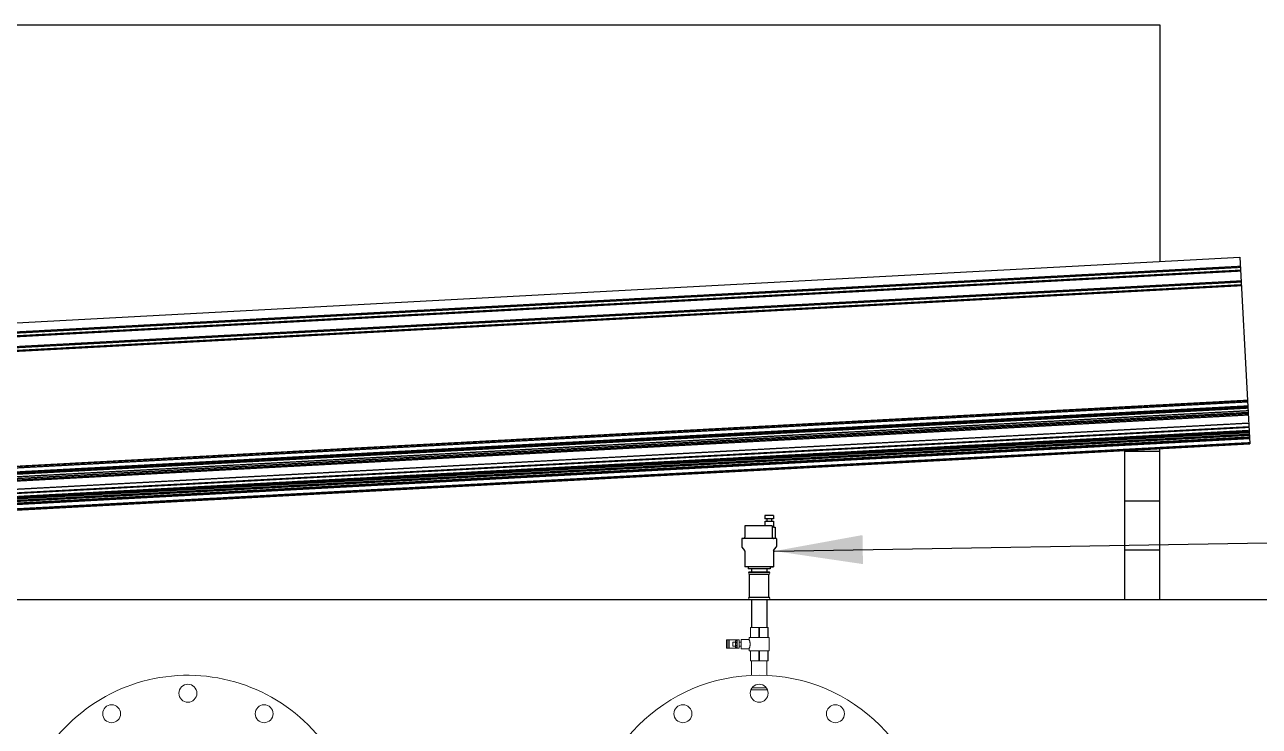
# Model space of a CAD drawing. Header units: millimetres. Extents: x -312439 to 477422, y -331570 to 212570.
# Drawn here: x 357941 to 359690, y 207951 to 208945 of the extents above; entities that cross this region are included whole.
import ezdxf

# ---------------------------------------------------------------- set-up
doc = ezdxf.new("R2010")
doc.units = ezdxf.units.MM
doc.linetypes.add('DASHED', pattern=[0.75, 0.5, -0.25])
doc.layers.add('TEXTO FORMATO', color=4, linetype='Continuous')
doc.styles.add('ROMAND', font='ROMAND.SHX')
doc.dimstyles.new('1-50 (MILIMETRO)', dxfattribs={"dimscale": 0, "dimtxt": 125, "dimasz": 125, "dimexe": 100, "dimexo": 100, "dimgap": 50, "dimtad": 0, "dimdec": 0, "dimzin": 0, "dimdsep": 46, "dimtxsty": 'ROMAND', "dimcen": -390, "dimclrd": 1, "dimclre": 1, "dimclrt": 3, "dimadec": 0, "dimazin": 0, "dimtfac": 1, "dimtdec": 0, "dimtix": 1, "dimtmove": 2, "dimatfit": 2, "dimfxl": 1, "dimtvp": 1, "dimtolj": 1, "dimtzin": 0, "dimarcsym": 0})

msp = doc.modelspace()

# ---------------------------------------------------------------- linework, layer by layer
at = {"color": 1, "linetype": 'Continuous', "extrusion": (0, 1, 0)}
for p, q in [((357124.798, 208944.599, 0), (359548.911, 208944.599, 0)), ((359548.911, 208944.599, 0), (359548.911, 208609.536, 0)), ((357018.468, 208473.792, 0), (359662.451, 208615.627, 0)), ((359662.451, 208615.627, 0), (359673.34, 208412.654, 0)), ((357029.357, 208270.818, 0), (359673.34, 208412.654, 0)), ((359673.34, 208412.654, 0), (359673.341, 208412.64, 0)), ((359673.341, 208412.64, 0), (359676.641, 208351.121, 0)), ((359673.828, 208403.563, 0), (357029.845, 208261.727, 0)), ((357030.358, 208252.15, 0), (359674.341, 208393.986, 0)), ((357032.244, 208216.999, 0), (359676.227, 208358.835, 0)), ((357032.658, 208209.286, 0), (359676.641, 208351.121, 0)), ((359498.911, 208340.452, 0), (359498.911, 208130.452, 0)), ((359548.911, 208340.452, 0), (359498.911, 208340.452, 0)), ((359548.911, 208200.452, 0), (359498.911, 208200.452, 0)), ((358970.868, 208130.452, 0), (357124.798, 208130.452, 0)), ((368944.798, 208130.452, 0), (358992.168, 208130.452, 0))]:
    msp.add_line(p, q, dxfattribs=at)
at = {"color": 1, "linetype": 'DASHED', "extrusion": (0, 1, 0)}
for p, q in [((359663.168, 208602.277, 0), (357019.185, 208460.441, 0)), ((359663.245, 208600.831, 0), (357019.262, 208458.996, 0)), ((359663.46, 208596.823, 0), (357019.477, 208454.987, 0)), ((359663.523, 208595.652, 0), (357019.54, 208453.816, 0)), ((359664.276, 208581.619, 0), (357020.293, 208439.784, 0)), ((359664.353, 208580.174, 0), (357020.37, 208438.338, 0)), ((359664.568, 208576.165, 0), (357020.585, 208434.33, 0)), ((359664.631, 208574.994, 0), (357020.648, 208433.158, 0)), ((359673.341, 208412.64, 0), (357029.358, 208270.805, 0)), ((359673.461, 208410.398, 0), (357029.478, 208268.563, 0)), ((359673.769, 208404.654, 0), (357029.786, 208262.818, 0)), ((359673.889, 208402.412, 0), (357029.906, 208260.576, 0)), ((359673.934, 208401.569, 0), (357029.952, 208259.733, 0)), ((359674.135, 208397.84, 0), (357030.152, 208256.004, 0)), ((359674.268, 208395.349, 0), (357030.285, 208253.513, 0)), ((359674.455, 208391.857, 0), (357030.473, 208250.021, 0)), ((359675.078, 208380.257, 0), (357031.095, 208238.422, 0)), ((359675.356, 208375.077, 0), (357031.373, 208233.242, 0)), ((359675.394, 208374.371, 0), (357031.411, 208232.535, 0)), ((359675.632, 208369.926, 0), (357031.649, 208228.09, 0)), ((359675.675, 208369.117, 0), (357031.692, 208227.281, 0)), ((359675.72, 208368.279, 0), (357031.737, 208226.443, 0)), ((359675.727, 208368.151, 0), (357031.744, 208226.315, 0)), ((359675.798, 208366.832, 0), (357031.815, 208224.997, 0)), ((359675.925, 208364.472, 0), (357031.942, 208222.636, 0)), ((359675.996, 208363.134, 0), (357032.013, 208221.299, 0)), ((359676.134, 208360.566, 0), (357032.151, 208218.73, 0)), ((359676.149, 208360.294, 0), (357032.166, 208218.458, 0)), ((359676.212, 208359.119, 0), (357032.229, 208217.283, 0)), ((359676.226, 208358.846, 0), (357032.243, 208217.01, 0)), ((359676.563, 208352.579, 0), (357032.58, 208210.744, 0)), ((359676.64, 208351.131, 0), (357032.657, 208209.295, 0))]:
    msp.add_line(p, q, dxfattribs=at)
at = {"color": 1, "linetype": 'Continuous', "extrusion": (2.1872e-32, -1.26817e-31, -1)}
msp.add_line((359548.911, 208130.452, 0), (359548.911, 208344.269, 0), dxfattribs=at)
at = {"color": 1, "linetype": 'Continuous', "extrusion": (-1.41655e-32, -1.50725e-31, -1)}
msp.add_line((359498.911, 208270.452, 0), (359548.911, 208270.452, 0), dxfattribs=at)
at = {"color": 2, "linetype": 'Continuous', "extrusion": (0, 1, 0)}
for p, q in [((359001.764, 208249.947, 0), (358989.551, 208249.947, 0)), ((358989.551, 208249.947, 0), (358989.551, 208244.916, 0)), ((359001.764, 208249.947, 0), (359001.764, 208244.916, 0)), ((359000.126, 208235.085, 0), (358961.241, 208235.085, 0)), ((358961.241, 208235.085, 0), (358961.241, 208218.947, 0)), ((359001.764, 208244.916, 0), (358989.551, 208244.916, 0)), ((358989.817, 208235.085, 0), (358989.817, 208241.926, 0)), ((358989.817, 208241.926, 0), (359001.849, 208241.926, 0)), ((358992.595, 208244.916, 0), (358992.595, 208241.926, 0)), ((358999.071, 208244.916, 0), (358999.071, 208241.926, 0)), ((359000.126, 208235.085, 0), (359000.126, 208218.947, 0)), ((359001.849, 208241.926, 0), (359001.849, 208233.42, 0)), ((359001.849, 208233.42, 0), (359004.22, 208233.42, 0)), ((359004.22, 208233.42, 0), (359004.22, 208217.231, 0)), ((358956.931, 208216.745, 0), (358956.931, 208205.976, 0)), ((359005.62, 208217.231, 0), (358957.417, 208217.231, 0)), ((359006.106, 208216.745, 0), (359006.106, 208205.976, 0)), ((358961.052, 208200.318, 0), (358957.278, 208204.992, 0)), ((358961.399, 208199.334, 0), (358961.399, 208177.243, 0)), ((359001.638, 208199.334, 0), (359001.638, 208177.243, 0)), ((359001.985, 208200.318, 0), (359005.759, 208204.992, 0)), ((359001.638, 208177.243, 0), (358961.399, 208177.243, 0)), ((358965.869, 208177.223, 0), (358961.399, 208177.243, 0)), ((358997.168, 208177.223, 0), (358965.869, 208177.223, 0)), ((358965.869, 208177.223, 0), (358965.869, 208174.365, 0)), ((358997.168, 208177.223, 0), (359001.638, 208177.243, 0)), ((358997.168, 208177.223, 0), (358997.168, 208174.365, 0)), ((358997.168, 208174.365, 0), (358965.869, 208174.365, 0)), ((358967.868, 208169.823, 0), (358995.168, 208169.823, 0)), ((358967.868, 208169.717, 0), (358967.868, 208169.823, 0)), ((358967.868, 208169.717, 0), (358995.168, 208169.717, 0)), ((358967.868, 208166.717, 0), (358995.168, 208166.717, 0)), ((358967.868, 208133.929, 0), (358967.868, 208166.717, 0)), ((358970.749, 208174.365, 0), (358970.749, 208169.823, 0)), ((358992.288, 208174.365, 0), (358992.288, 208169.823, 0)), ((358995.168, 208169.717, 0), (358995.168, 208169.823, 0)), ((358995.168, 208133.929, 0), (358995.168, 208166.717, 0)), ((358967.868, 208133.929, 0), (358995.168, 208133.929, 0)), ((358967.868, 208130.929, 0), (358995.168, 208130.929, 0)), ((358967.868, 208130.823, 0), (358967.868, 208130.929, 0)), ((358967.868, 208130.823, 0), (358995.168, 208130.823, 0)), ((358970.868, 208130.823, 0), (358970.868, 208091.076, 0)), ((358992.168, 208130.823, 0), (358992.168, 208091.076, 0)), ((358995.168, 208130.823, 0), (358995.168, 208130.929, 0))]:
    msp.add_line(p, q, dxfattribs=at)
at = {"color": 2, "linetype": 'DASHED', "extrusion": (0, 1, 0)}
msp.add_line((359000.126, 208218.947, 0), (359000.338, 208218.947, 0), dxfattribs=at)
at = {"color": 2, "linetype": 'Continuous', "lineweight": 0, "extrusion": (0, 1, 0)}
for p, q in [((358969.018, 208091.076, 0), (358994.018, 208091.076, 0)), ((358969.018, 208077.076, 0), (358969.018, 208091.076, 0)), ((358969.38, 208077.076, 0), (358969.38, 208091.076, 0)), ((358981.157, 208077.076, 0), (358981.157, 208091.076, 0)), ((358981.88, 208077.076, 0), (358981.88, 208091.076, 0)), ((358993.657, 208077.076, 0), (358993.657, 208091.076, 0)), ((358994.018, 208077.076, 0), (358994.018, 208091.076, 0)), ((358935.018, 208073.476, 0), (358935.018, 208061.676, 0)), ((358935.018, 208073.476, 0), (358953.126, 208073.476, 0)), ((358937.065, 208073.476, 0), (358937.065, 208061.676, 0)), ((358939.151, 208061.676, 0), (358939.151, 208073.476, 0)), ((358947.776, 208072.22, 0), (358947.776, 208062.931, 0)), ((358947.776, 208072.22, 0), (358949.71, 208072.22, 0)), ((358949.71, 208072.157, 0), (358947.776, 208072.157, 0)), ((358949.71, 208062.931, 0), (358949.71, 208072.22, 0)), ((358950.176, 208073.476, 0), (358950.176, 208061.676, 0)), ((358953.126, 208061.676, 0), (358953.126, 208073.476, 0)), ((358955.851, 208061.099, 0), (358955.851, 208074.052, 0)), ((358955.851, 208074.052, 0), (358967.196, 208074.052, 0)), ((358967.196, 208077.076, 0), (358995.84, 208077.076, 0)), ((358967.196, 208077.076, 0), (358967.196, 208074.052, 0)), ((358995.84, 208077.076, 0), (358995.84, 208058.076, 0)), ((358935.018, 208061.676, 0), (358953.126, 208061.676, 0)), ((358944.11, 208064.775, 0), (358944.11, 208070.376, 0)), ((358944.11, 208070.376, 0), (358947.776, 208070.376, 0)), ((358944.11, 208064.775, 0), (358947.776, 208064.775, 0)), ((358947.776, 208070.07, 0), (358949.71, 208070.07, 0)), ((358949.71, 208069.663, 0), (358947.776, 208069.663, 0)), ((358947.776, 208065.488, 0), (358949.71, 208065.488, 0)), ((358949.71, 208065.081, 0), (358947.776, 208065.081, 0)), ((358947.776, 208062.994, 0), (358949.71, 208062.994, 0)), ((358947.776, 208062.931, 0), (358949.71, 208062.931, 0)), ((358949.71, 208070.376, 0), (358950.176, 208070.376, 0)), ((358949.71, 208064.775, 0), (358950.176, 208064.775, 0)), ((358953.126, 208070.376, 0), (358955.851, 208070.376, 0)), ((358953.126, 208064.775, 0), (358955.851, 208064.775, 0)), ((358955.851, 208061.099, 0), (358967.196, 208061.099, 0)), ((358967.196, 208061.099, 0), (358967.196, 208058.076, 0)), ((358967.196, 208058.076, 0), (358995.84, 208058.076, 0)), ((358969.018, 208044.076, 0), (358969.018, 208058.076, 0)), ((358969.38, 208044.076, 0), (358969.38, 208058.076, 0)), ((358981.157, 208044.076, 0), (358981.157, 208058.076, 0)), ((358981.88, 208044.076, 0), (358981.88, 208058.076, 0)), ((358993.657, 208044.076, 0), (358993.657, 208058.076, 0)), ((358994.018, 208044.076, 0), (358994.018, 208058.076, 0)), ((358969.018, 208044.076, 0), (358994.018, 208044.076, 0))]:
    msp.add_line(p, q, dxfattribs=at)
at = {"color": 5, "linetype": 'Continuous', "lineweight": 0, "extrusion": (0, 1, 0)}
for p, q in [((358970.868, 208044.076, 0), (358970.868, 208023.299, 0)), ((358992.168, 208044.076, 0), (358992.168, 208023.299, 0)), ((358969.744, 208002.794, 0), (358993.293, 208002.794, 0)), ((358971.465, 208005.794, 0), (358991.572, 208005.794, 0)), ((358971.548, 208005.9, 0), (358991.489, 208005.9, 0))]:
    msp.add_line(p, q, dxfattribs=at)
at = {"color": 5, "linetype": 'Continuous', "lineweight": 0}
for centre, radius in [((358981.518, 207782.034, 0), 241.5), ((358172.368, 207998.034, 0), 12.7), ((358981.518, 207998.034, 0), 12.7), ((358064.368, 207969.095, 0), 12.7), ((358280.368, 207969.095, 0), 12.7), ((358873.518, 207969.095, 0), 12.7), ((359089.518, 207969.095, 0), 12.7)]:
    msp.add_circle(centre, radius, dxfattribs=at)
at = {"color": 2, "linetype": 'Continuous'}
for centre, radius, start, end in [((358957.417, 208216.745, 0), 0.486, 90, 180), ((358959.525, 208218.947, 0), 1.716, 270, 0), ((359005.62, 208216.745, 0), 0.486, 360, 90), ((358958.496, 208205.976, 0), 1.565, 180, 218.911528), ((358959.834, 208199.334, 0), 1.565, 0, 38.911528), ((359003.203, 208199.334, 0), 1.565, 141.088472, 180), ((359004.54, 208205.976, 0), 1.565, 321.088472, 0), ((358967.868, 208168.217, 0), 1.5, 90, 270), ((358995.168, 208168.217, 0), 1.5, 270, 90), ((358967.868, 208132.429, 0), 1.5, 90, 270), ((358995.168, 208132.429, 0), 1.5, 270, 90)]:
    msp.add_arc(centre, radius, start, end, dxfattribs=at)
at = {"color": 5, "linetype": 'Continuous', "lineweight": 0}
msp.add_arc((358172.368, 207782.034, 0), 241.5, 35.284706, 159.607631, dxfattribs=at)
at = {"color": 2, "linetype": 'Continuous'}
msp.add_open_spline([(359000.126, 208218.947, 0), (359000.126, 208218.844, 0), (359000.137, 208218.731, 0), (359000.183, 208218.511, 0), (359000.219, 208218.404, 0), (359000.303, 208218.211, 0), (359000.36, 208218.107, 0), (359000.496, 208217.915, 0), (359000.574, 208217.827, 0), (359000.734, 208217.675, 0), (359000.832, 208217.598, 0), (359001.04, 208217.466, 0), (359001.151, 208217.41, 0), (359001.365, 208217.326, 0), (359001.488, 208217.289, 0), (359001.738, 208217.242, 0), (359001.866, 208217.231, 0), (359001.983, 208217.231, 0)], degree=3, knots=[5.27564287, 5.27564287, 5.27564287, 5.27564287, 5.58507837, 5.58507837, 5.89451387, 5.89451387, 6.21795239, 6.21795239, 6.54139091, 6.54139091, 6.88072373, 6.88072373, 7.22005655, 7.22005655, 7.5703925, 7.5703925, 7.92072845, 7.92072845, 7.92072845, 7.92072845], dxfattribs=at)
at = {"color": 2, "linetype": 'Continuous', "lineweight": 0}
for points, knots in [([(358968.744, 208067.576, 0), (358968.744, 208067.989, 0), (358968.724, 208068.414, 0), (358968.641, 208069.256, 0), (358968.579, 208069.673, 0), (358968.427, 208070.468, 0), (358968.336, 208070.848, 0), (358968.145, 208071.549, 0), (358968.044, 208071.871, 0), (358967.853, 208072.439, 0), (358967.754, 208072.707, 0), (358967.571, 208073.18, 0), (358967.486, 208073.386, 0), (358967.345, 208073.718, 0), (358967.289, 208073.845, 0), (358967.215, 208074.012, 0), (358967.196, 208074.052, 0), (358967.196, 208074.052, 0)], [0, 0, 0, 0, 1.24074145, 1.24074145, 2.4814829, 2.4814829, 3.72222435, 3.72222435, 4.9629658, 4.9629658, 6.2015565, 6.2015565, 7.4401472, 7.4401472, 8.6787379, 8.6787379, 9.9173286, 9.9173286, 9.9173286, 9.9173286]), ([(358967.196, 208061.099, 0), (358967.196, 208061.099, 0), (358967.215, 208061.139, 0), (358967.289, 208061.306, 0), (358967.345, 208061.433, 0), (358967.486, 208061.765, 0), (358967.571, 208061.971, 0), (358967.754, 208062.444, 0), (358967.853, 208062.712, 0), (358968.044, 208063.28, 0), (358968.145, 208063.602, 0), (358968.336, 208064.303, 0), (358968.427, 208064.683, 0), (358968.579, 208065.478, 0), (358968.641, 208065.895, 0), (358968.724, 208066.737, 0), (358968.744, 208067.162, 0), (358968.744, 208067.576, 0)], [29.7519858, 29.7519858, 29.7519858, 29.7519858, 30.99057651, 30.99057651, 32.22916721, 32.22916721, 33.46775791, 33.46775791, 34.70634861, 34.70634861, 35.94709006, 35.94709006, 37.18783151, 37.18783151, 38.42857296, 38.42857296, 39.66931441, 39.66931441, 39.66931441, 39.66931441])]:
    msp.add_open_spline(points, degree=3, knots=knots, dxfattribs=at)

# ---------------------------------------------------------------- leaders
at = {"layer": 'TEXTO FORMATO'}
msp.add_leader([(359003.203, 208199.334, 0), (359986.545, 208216.007, 0), (360809.198, 208216.007, 0)], dimstyle='1-50 (MILIMETRO)', override={"dimscale": 1}, dxfattribs=at)

doc.saveas('drawing.dxf')
